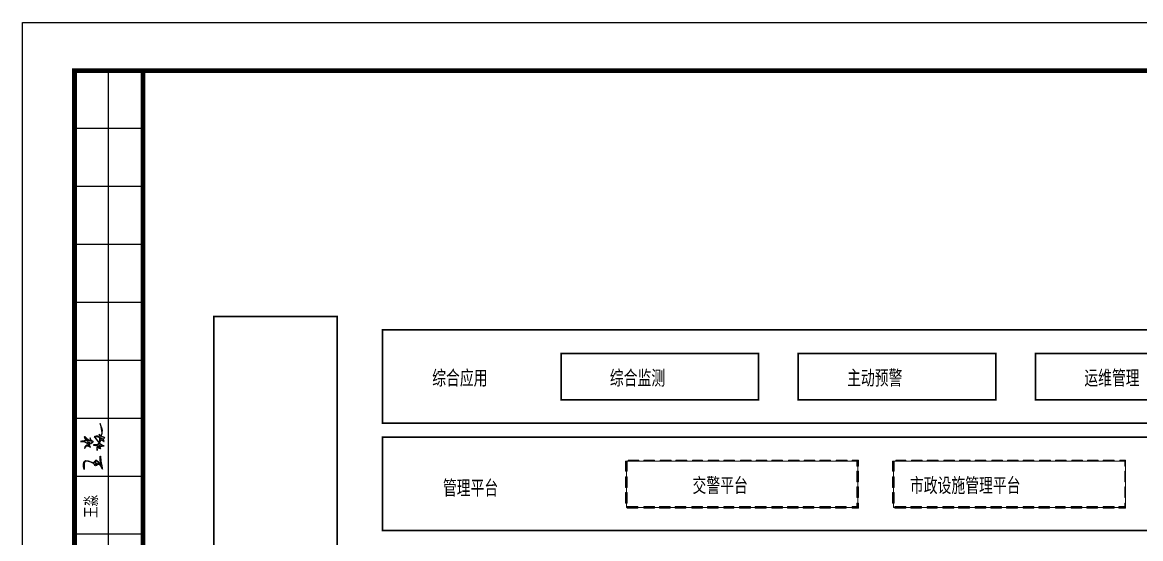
# Model space of a CAD drawing. Header units: millimetres. Extents: x 2630 to 3503, y 1668 to 1965.
# Drawn here: x 2630 to 2861.5, y 1858.4 to 1965.3 of the extents above; entities that cross this region are included whole.
import ezdxf

# ---------------------------------------------------------------- set-up
doc = ezdxf.new("R2010")
doc.units = ezdxf.units.MM
doc.styles.get("Standard").update_dxf_attribs({"font": '', "width": 0.7})
doc.styles.add('WMF-宋体1', font='', dxfattribs={"width": 0.7})
doc.styles.get('Standard').set_extended_font_data('仿宋_GB2312')
doc.styles.get('WMF-宋体1').set_extended_font_data('仿宋_GB2312')

# ---------------------------------------------------------------- blocks, each defined once
blk = doc.blocks.new('王淼')
h = blk.add_hatch(color=256)
h.dxf.hatch_style = 1
edge = h.paths.add_edge_path()
edge.add_spline(control_points=[(-0.222, 0.151), (-0.238, 0.211), (-0.376, 0.198), (-0.439, 0.148)], knot_values=[0, 0, 0, 0, 1, 1, 1, 1], degree=3, periodic=0)
edge.add_spline(control_points=[(-0.439, 0.148), (-0.447, 0.141), (-0.42, 0.153), (-0.409, 0.155)], knot_values=[0, 0, 0, 0, 1, 1, 1, 1], degree=3, periodic=0)
edge.add_spline(control_points=[(-0.409, 0.155), (-0.398, 0.158), (-0.388, 0.16), (-0.379, 0.162)], knot_values=[0, 0, 0, 0, 1, 1, 1, 1], degree=3, periodic=0)
edge.add_spline(control_points=[(-0.379, 0.162), (-0.334, 0.172), (-0.258, 0.198), (-0.242, 0.16)], knot_values=[0, 0, 0, 0, 1, 1, 1, 1], degree=3, periodic=0)
edge.add_spline(control_points=[(-0.242, 0.16), (-0.223, 0.116), (-0.234, 0.062), (-0.243, 0.013)], knot_values=[0, 0, 0, 0, 1, 1, 1, 1], degree=3, periodic=0)
edge.add_spline(control_points=[(-0.243, 0.013), (-0.253, -0.052), (-0.274, -0.063), (-0.297, -0.084)], knot_values=[0, 0, 0, 0, 1, 1, 1, 1], degree=3, periodic=0)
edge.add_spline(control_points=[(-0.297, -0.084), (-0.315, -0.101), (-0.273, -0.136), (-0.259, -0.16)], knot_values=[0, 0, 0, 0, 1, 1, 1, 1], degree=3, periodic=0)
edge.add_spline(control_points=[(-0.259, -0.16), (-0.255, -0.167), (-0.259, -0.177), (-0.252, -0.173)], knot_values=[0, 0, 0, 0, 1, 1, 1, 1], degree=3, periodic=0)
edge.add_spline(control_points=[(-0.252, -0.173), (-0.243, -0.166), (-0.25, -0.017), (-0.176, -0.091)], knot_values=[0, 0, 0, 0, 1, 1, 1, 1], degree=3, periodic=0)
edge.add_spline(control_points=[(-0.176, -0.091), (-0.171, -0.096), (-0.182, -0.105), (-0.186, -0.112)], knot_values=[0, 0, 0, 0, 1, 1, 1, 1], degree=3, periodic=0)
edge.add_spline(control_points=[(-0.186, -0.112), (-0.193, -0.125), (-0.198, -0.133), (-0.208, -0.146)], knot_values=[0, 0, 0, 0, 1, 1, 1, 1], degree=3, periodic=0)
edge.add_spline(control_points=[(-0.208, -0.146), (-0.243, -0.193), (-0.393, -0.291), (-0.336, -0.268)], knot_values=[0, 0, 0, 0, 1, 1, 1, 1], degree=3, periodic=0)
edge.add_spline(control_points=[(-0.336, -0.268), (-0.151, -0.191), (-0.053, -0.176), (-0.059, -0.165)], knot_values=[0, 0, 0, 0, 1, 1, 1, 1], degree=3, periodic=0)
edge.add_spline(control_points=[(-0.059, -0.165), (-0.066, -0.152), (-0.233, -0.21), (-0.246, -0.213)], knot_values=[0, 0, 0, 0, 1, 1, 1, 1], degree=3, periodic=0)
edge.add_spline(control_points=[(-0.246, -0.213), (-0.298, -0.225), (-0.185, -0.141), (-0.166, -0.098)], knot_values=[0, 0, 0, 0, 1, 1, 1, 1], degree=3, periodic=0)
edge.add_spline(control_points=[(-0.166, -0.098), (-0.157, -0.078), (-0.204, -0.062), (-0.229, -0.054)], knot_values=[0, 0, 0, 0, 1, 1, 1, 1], degree=3, periodic=0)
edge.add_spline(control_points=[(-0.229, -0.054), (-0.259, -0.043), (-0.203, 0.081), (-0.222, 0.151)], knot_values=[0, 0, 0, 0, 1, 1, 1, 1], degree=3, periodic=0)
edge = h.paths.add_edge_path(flags=16)
edge.add_spline(control_points=[(-0.274, -0.099), (-0.272, -0.091), (-0.255, -0.076), (-0.256, -0.085)], knot_values=[0, 0, 0, 0, 1, 1, 1, 1], degree=3, periodic=0)
edge.add_spline(control_points=[(-0.256, -0.085), (-0.257, -0.097), (-0.257, -0.103), (-0.258, -0.114)], knot_values=[0, 0, 0, 0, 1, 1, 1, 1], degree=3, periodic=0)
edge.add_spline(control_points=[(-0.258, -0.114), (-0.26, -0.134), (-0.259, -0.144), (-0.263, -0.134)], knot_values=[0, 0, 0, 0, 1, 1, 1, 1], degree=3, periodic=0)
edge.add_spline(control_points=[(-0.263, -0.134), (-0.266, -0.124), (-0.277, -0.112), (-0.274, -0.099)], knot_values=[0, 0, 0, 0, 1, 1, 1, 1], degree=3, periodic=0)
edge = h.paths.add_edge_path()
edge.add_spline(control_points=[(0.2, 0.349), (0.222, 0.222), (0.165, 0.128), (0.143, 0.139)], knot_values=[0, 0, 0, 0, 1, 1, 1, 1], degree=3, periodic=0)
edge.add_spline(control_points=[(0.143, 0.139), (0.133, 0.143), (0.15, 0.15), (0.14, 0.194)], knot_values=[0, 0, 0, 0, 1, 1, 1, 1], degree=3, periodic=0)
edge.add_spline(control_points=[(0.14, 0.194), (0.133, 0.223), (0.038, 0.248), (0.06, 0.228)], knot_values=[0, 0, 0, 0, 1, 1, 1, 1], degree=3, periodic=0)
edge.add_spline(control_points=[(0.06, 0.228), (0.075, 0.215), (0.1, 0.217), (0.114, 0.202)], knot_values=[0, 0, 0, 0, 1, 1, 1, 1], degree=3, periodic=0)
edge.add_spline(control_points=[(0.114, 0.202), (0.149, 0.166), (0.087, 0.078), (0.113, 0.098)], knot_values=[0, 0, 0, 0, 1, 1, 1, 1], degree=3, periodic=0)
edge.add_spline(control_points=[(0.113, 0.098), (0.123, 0.107), (0.169, 0.155), (0.174, 0.145)], knot_values=[0, 0, 0, 0, 1, 1, 1, 1], degree=3, periodic=0)
edge.add_spline(control_points=[(0.174, 0.145), (0.202, 0.093), (0.25, 0.053), (0.255, 0.061)], knot_values=[0, 0, 0, 0, 1, 1, 1, 1], degree=3, periodic=0)
edge.add_spline(control_points=[(0.255, 0.061), (0.261, 0.073), (0.254, 0.067), (0.261, 0.098)], knot_values=[0, 0, 0, 0, 1, 1, 1, 1], degree=3, periodic=0)
edge.add_spline(control_points=[(0.261, 0.098), (0.267, 0.126), (0.346, 0.15), (0.318, 0.149)], knot_values=[0, 0, 0, 0, 1, 1, 1, 1], degree=3, periodic=0)
edge.add_spline(control_points=[(0.318, 0.149), (0.304, 0.149), (0.246, 0.116), (0.251, 0.131)], knot_values=[0, 0, 0, 0, 1, 1, 1, 1], degree=3, periodic=0)
edge.add_spline(control_points=[(0.251, 0.131), (0.279, 0.225), (0.346, 0.277), (0.324, 0.287)], knot_values=[0, 0, 0, 0, 1, 1, 1, 1], degree=3, periodic=0)
edge.add_spline(control_points=[(0.324, 0.287), (0.313, 0.291), (0.301, 0.272), (0.26, 0.248)], knot_values=[0, 0, 0, 0, 1, 1, 1, 1], degree=3, periodic=0)
edge.add_spline(control_points=[(0.26, 0.248), (0.252, 0.243), (0.238, 0.23), (0.236, 0.237)], knot_values=[0, 0, 0, 0, 1, 1, 1, 1], degree=3, periodic=0)
edge.add_spline(control_points=[(0.236, 0.237), (0.226, 0.277), (0.193, 0.389), (0.2, 0.349)], knot_values=[0, 0, 0, 0, 1, 1, 1, 1], degree=3, periodic=0)
edge = h.paths.add_edge_path(flags=16)
edge.add_spline(control_points=[(0.211, 0.186), (0.216, 0.19), (0.222, 0.189), (0.221, 0.182)], knot_values=[0, 0, 0, 0, 1, 1, 1, 1], degree=3, periodic=0)
edge.add_spline(control_points=[(0.221, 0.182), (0.22, 0.166), (0.218, 0.16), (0.213, 0.145)], knot_values=[0, 0, 0, 0, 1, 1, 1, 1], degree=3, periodic=0)
edge.add_spline(control_points=[(0.213, 0.145), (0.211, 0.136), (0.185, 0.151), (0.185, 0.16)], knot_values=[0, 0, 0, 0, 1, 1, 1, 1], degree=3, periodic=0)
edge.add_spline(control_points=[(0.185, 0.16), (0.186, 0.17), (0.204, 0.178), (0.211, 0.186)], knot_values=[0, 0, 0, 0, 1, 1, 1, 1], degree=3, periodic=0)
edge = h.paths.add_edge_path(flags=16)
edge.add_spline(control_points=[(0.243, 0.212), (0.246, 0.222), (0.3, 0.274), (0.309, 0.264)], knot_values=[0, 0, 0, 0, 1, 1, 1, 1], degree=3, periodic=0)
edge.add_spline(control_points=[(0.309, 0.264), (0.316, 0.255), (0.266, 0.202), (0.26, 0.194)], knot_values=[0, 0, 0, 0, 1, 1, 1, 1], degree=3, periodic=0)
edge.add_spline(control_points=[(0.26, 0.194), (0.255, 0.187), (0.243, 0.167), (0.243, 0.177)], knot_values=[0, 0, 0, 0, 1, 1, 1, 1], degree=3, periodic=0)
edge.add_spline(control_points=[(0.243, 0.177), (0.243, 0.189), (0.24, 0.2), (0.243, 0.212)], knot_values=[0, 0, 0, 0, 1, 1, 1, 1], degree=3, periodic=0)
edge = h.paths.add_edge_path(flags=16)
edge.add_spline(control_points=[(0.232, 0.1), (0.23, 0.111), (0.238, 0.096), (0.24, 0.089)], knot_values=[0, 0, 0, 0, 1, 1, 1, 1], degree=3, periodic=0)
edge.add_spline(control_points=[(0.24, 0.089), (0.242, 0.081), (0.232, 0.093), (0.232, 0.1)], knot_values=[0, 0, 0, 0, 1, 1, 1, 1], degree=3, periodic=0)
edge = h.paths.add_edge_path()
edge.add_spline(control_points=[(0.171, 0.038), (0.174, -0.046), (0.166, -0.106), (0.15, -0.104)], knot_values=[0, 0, 0, 0, 1, 1, 1, 1], degree=3, periodic=0)
edge.add_spline(control_points=[(0.15, -0.104), (0.142, -0.104), (0.15, -0.088), (0.149, -0.077)], knot_values=[0, 0, 0, 0, 1, 1, 1, 1], degree=3, periodic=0)
edge.add_spline(control_points=[(0.149, -0.077), (0.148, -0.052), (0.148, -0.06), (0.14, -0.057)], knot_values=[0, 0, 0, 0, 1, 1, 1, 1], degree=3, periodic=0)
edge.add_spline(control_points=[(0.14, -0.057), (0.119, -0.049), (0.089, -0.063), (0.061, -0.074)], knot_values=[0, 0, 0, 0, 1, 1, 1, 1], degree=3, periodic=0)
edge.add_spline(control_points=[(0.061, -0.074), (0.071, -0.072), (0.14, -0.047), (0.138, -0.06)], knot_values=[0, 0, 0, 0, 1, 1, 1, 1], degree=3, periodic=0)
edge.add_spline(control_points=[(0.138, -0.06), (0.137, -0.071), (0.11, -0.152), (0.121, -0.148)], knot_values=[0, 0, 0, 0, 1, 1, 1, 1], degree=3, periodic=0)
edge.add_spline(control_points=[(0.121, -0.148), (0.131, -0.144), (0.18, -0.084), (0.182, -0.098)], knot_values=[0, 0, 0, 0, 1, 1, 1, 1], degree=3, periodic=0)
edge.add_spline(control_points=[(0.182, -0.098), (0.184, -0.109), (0.185, -0.115), (0.187, -0.129)], knot_values=[0, 0, 0, 0, 1, 1, 1, 1], degree=3, periodic=0)
edge.add_spline(control_points=[(0.187, -0.129), (0.189, -0.137), (0.18, -0.126), (0.175, -0.119)], knot_values=[0, 0, 0, 0, 1, 1, 1, 1], degree=3, periodic=0)
edge.add_spline(control_points=[(0.175, -0.119), (0.168, -0.112), (0.17, -0.113), (0.177, -0.138)], knot_values=[0, 0, 0, 0, 1, 1, 1, 1], degree=3, periodic=0)
edge.add_spline(control_points=[(0.177, -0.138), (0.181, -0.15), (0.183, -0.16), (0.186, -0.171)], knot_values=[0, 0, 0, 0, 1, 1, 1, 1], degree=3, periodic=0)
edge.add_spline(control_points=[(0.186, -0.171), (0.189, -0.18), (0.192, -0.19), (0.194, -0.2)], knot_values=[0, 0, 0, 0, 1, 1, 1, 1], degree=3, periodic=0)
edge.add_spline(control_points=[(0.194, -0.2), (0.201, -0.222), (0.199, -0.22), (0.2, -0.21)], knot_values=[0, 0, 0, 0, 1, 1, 1, 1], degree=3, periodic=0)
edge.add_spline(control_points=[(0.2, -0.21), (0.208, -0.121), (0.217, -0.123), (0.322, -0.008)], knot_values=[0, 0, 0, 0, 1, 1, 1, 1], degree=3, periodic=0)
edge.add_spline(control_points=[(0.322, -0.008), (0.33, 0), (0.359, 0.047), (0.369, 0.04)], knot_values=[0, 0, 0, 0, 1, 1, 1, 1], degree=3, periodic=0)
edge.add_spline(control_points=[(0.369, 0.04), (0.388, 0.027), (0.388, -0.073), (0.363, -0.125)], knot_values=[0, 0, 0, 0, 1, 1, 1, 1], degree=3, periodic=0)
edge.add_spline(control_points=[(0.363, -0.125), (0.359, -0.134), (0.36, -0.107), (0.358, -0.099)], knot_values=[0, 0, 0, 0, 1, 1, 1, 1], degree=3, periodic=0)
edge.add_spline(control_points=[(0.358, -0.099), (0.356, -0.09), (0.358, -0.074), (0.351, -0.075)], knot_values=[0, 0, 0, 0, 1, 1, 1, 1], degree=3, periodic=0)
edge.add_spline(control_points=[(0.351, -0.075), (0.341, -0.076), (0.258, -0.086), (0.264, -0.096)], knot_values=[0, 0, 0, 0, 1, 1, 1, 1], degree=3, periodic=0)
edge.add_spline(control_points=[(0.264, -0.096), (0.269, -0.106), (0.276, -0.092), (0.324, -0.118)], knot_values=[0, 0, 0, 0, 1, 1, 1, 1], degree=3, periodic=0)
edge.add_spline(control_points=[(0.324, -0.118), (0.344, -0.129), (0.279, -0.207), (0.304, -0.197)], knot_values=[0, 0, 0, 0, 1, 1, 1, 1], degree=3, periodic=0)
edge.add_spline(control_points=[(0.304, -0.197), (0.315, -0.193), (0.323, -0.182), (0.354, -0.158)], knot_values=[0, 0, 0, 0, 1, 1, 1, 1], degree=3, periodic=0)
edge.add_spline(control_points=[(0.354, -0.158), (0.364, -0.149), (0.379, -0.183), (0.386, -0.193)], knot_values=[0, 0, 0, 0, 1, 1, 1, 1], degree=3, periodic=0)
edge.add_spline(control_points=[(0.386, -0.193), (0.397, -0.207), (0.399, -0.131), (0.401, -0.12)], knot_values=[0, 0, 0, 0, 1, 1, 1, 1], degree=3, periodic=0)
edge.add_spline(control_points=[(0.401, -0.12), (0.405, -0.098), (0.492, -0.123), (0.546, -0.106)], knot_values=[0, 0, 0, 0, 1, 1, 1, 1], degree=3, periodic=0)
edge.add_spline(control_points=[(0.546, -0.106), (0.599, -0.089), (0.747, -0.002), (0.694, -0.024)], knot_values=[0, 0, 0, 0, 1, 1, 1, 1], degree=3, periodic=0)
edge.add_spline(control_points=[(0.694, -0.024), (0.52, -0.097), (0.446, -0.128), (0.422, -0.09)], knot_values=[0, 0, 0, 0, 1, 1, 1, 1], degree=3, periodic=0)
edge.add_spline(control_points=[(0.422, -0.09), (0.412, -0.074), (0.466, -0.027), (0.447, -0.037)], knot_values=[0, 0, 0, 0, 1, 1, 1, 1], degree=3, periodic=0)
edge.add_spline(control_points=[(0.447, -0.037), (0.438, -0.042), (0.438, -0.047), (0.42, -0.066)], knot_values=[0, 0, 0, 0, 1, 1, 1, 1], degree=3, periodic=0)
edge.add_spline(control_points=[(0.42, -0.066), (0.414, -0.073), (0.4, -0.093), (0.4, -0.084)], knot_values=[0, 0, 0, 0, 1, 1, 1, 1], degree=3, periodic=0)
edge.add_spline(control_points=[(0.4, -0.084), (0.396, -0.006), (0.377, 0.061), (0.368, 0.056)], knot_values=[0, 0, 0, 0, 1, 1, 1, 1], degree=3, periodic=0)
edge.add_spline(control_points=[(0.368, 0.056), (0.358, 0.051), (0.306, -0.018), (0.221, -0.114)], knot_values=[0, 0, 0, 0, 1, 1, 1, 1], degree=3, periodic=0)
edge.add_spline(control_points=[(0.221, -0.114), (0.222, -0.095), (0.226, -0.052), (0.212, -0.058)], knot_values=[0, 0, 0, 0, 1, 1, 1, 1], degree=3, periodic=0)
edge.add_spline(control_points=[(0.212, -0.058), (0.185, -0.069), (0.17, 0.074), (0.171, 0.038)], knot_values=[0, 0, 0, 0, 1, 1, 1, 1], degree=3, periodic=0)
edge = h.paths.add_edge_path(flags=16)
edge.add_spline(control_points=[(0.204, -0.089), (0.208, -0.075), (0.22, -0.056), (0.211, -0.082)], knot_values=[0, 0, 0, 0, 1, 1, 1, 1], degree=3, periodic=0)
edge.add_spline(control_points=[(0.211, -0.082), (0.209, -0.087), (0.203, -0.093), (0.204, -0.089)], knot_values=[0, 0, 0, 0, 1, 1, 1, 1], degree=3, periodic=0)
edge = h.paths.add_edge_path(flags=16)
edge.add_spline(control_points=[(0.318, -0.094), (0.316, -0.085), (0.35, -0.083), (0.349, -0.091)], knot_values=[0, 0, 0, 0, 1, 1, 1, 1], degree=3, periodic=0)
edge.add_spline(control_points=[(0.349, -0.091), (0.349, -0.103), (0.32, -0.106), (0.318, -0.094)], knot_values=[0, 0, 0, 0, 1, 1, 1, 1], degree=3, periodic=0)
for points in [[(0.2, 0.349), (0.222, 0.222), (0.165, 0.128), (0.143, 0.139)], [(0.236, 0.237), (0.226, 0.277), (0.193, 0.389), (0.2, 0.349)], [(0.243, 0.212), (0.246, 0.222), (0.3, 0.274), (0.309, 0.264)], [(0.251, 0.131), (0.279, 0.225), (0.346, 0.277), (0.324, 0.287)], [(0.324, 0.287), (0.313, 0.291), (0.301, 0.272), (0.26, 0.248)], [(-0.409, 0.155), (-0.42, 0.153), (-0.447, 0.141), (-0.439, 0.148)], [(-0.439, 0.148), (-0.376, 0.198), (-0.238, 0.211), (-0.222, 0.151)], [(-0.379, 0.162), (-0.388, 0.16), (-0.398, 0.158), (-0.409, 0.155)], [(-0.242, 0.16), (-0.258, 0.198), (-0.334, 0.172), (-0.379, 0.162)], [(-0.297, -0.084), (-0.274, -0.063), (-0.253, -0.052), (-0.243, 0.013)], [(-0.222, 0.151), (-0.203, 0.081), (-0.259, -0.043), (-0.229, -0.054)], [(-0.243, 0.013), (-0.234, 0.062), (-0.223, 0.116), (-0.242, 0.16)], [(0.14, 0.194), (0.133, 0.223), (0.038, 0.248), (0.06, 0.228)], [(0.06, 0.228), (0.075, 0.215), (0.1, 0.217), (0.114, 0.202)], [(0.114, 0.202), (0.149, 0.166), (0.087, 0.078), (0.113, 0.098)], [(0.113, 0.098), (0.123, 0.107), (0.169, 0.155), (0.174, 0.145)], [(0.143, 0.139), (0.133, 0.143), (0.15, 0.15), (0.14, 0.194)], [(0.171, 0.038), (0.174, -0.046), (0.166, -0.106), (0.15, -0.104)], [(0.212, -0.058), (0.185, -0.069), (0.17, 0.074), (0.171, 0.038)], [(0.174, 0.145), (0.202, 0.093), (0.25, 0.053), (0.255, 0.061)], [(0.185, 0.16), (0.186, 0.17), (0.204, 0.178), (0.211, 0.186)], [(0.213, 0.145), (0.211, 0.136), (0.185, 0.151), (0.185, 0.16)], [(0.211, 0.186), (0.216, 0.19), (0.222, 0.189), (0.221, 0.182)], [(0.221, 0.182), (0.22, 0.166), (0.218, 0.16), (0.213, 0.145)], [(0.368, 0.056), (0.358, 0.051), (0.306, -0.018), (0.221, -0.114)], [(0.223, 0.122), (0.223, 0.122), (0.223, 0.122), (0.223, 0.122)], [(0.24, 0.089), (0.238, 0.096), (0.23, 0.111), (0.232, 0.1)], [(0.232, 0.1), (0.232, 0.093), (0.242, 0.081), (0.24, 0.089)], [(0.26, 0.248), (0.252, 0.243), (0.238, 0.23), (0.236, 0.237)], [(0.243, 0.177), (0.243, 0.189), (0.24, 0.2), (0.243, 0.212)], [(0.26, 0.194), (0.255, 0.187), (0.243, 0.167), (0.243, 0.177)], [(0.318, 0.149), (0.304, 0.149), (0.246, 0.116), (0.251, 0.131)], [(0.255, 0.061), (0.261, 0.073), (0.254, 0.067), (0.261, 0.098)], [(0.309, 0.264), (0.316, 0.255), (0.266, 0.202), (0.26, 0.194)], [(0.261, 0.098), (0.267, 0.126), (0.346, 0.15), (0.318, 0.149)], [(0.322, -0.008), (0.33, 0), (0.359, 0.047), (0.369, 0.04)], [(0.369, 0.04), (0.388, 0.027), (0.388, -0.073), (0.363, -0.125)], [(0.4, -0.084), (0.396, -0.006), (0.377, 0.061), (0.368, 0.056)], [(-0.336, -0.268), (-0.393, -0.291), (-0.243, -0.193), (-0.208, -0.146)], [(-0.059, -0.165), (-0.053, -0.176), (-0.151, -0.191), (-0.336, -0.268)], [(-0.259, -0.16), (-0.273, -0.136), (-0.315, -0.101), (-0.297, -0.084)], [(-0.166, -0.098), (-0.185, -0.141), (-0.298, -0.225), (-0.246, -0.213)], [(-0.263, -0.134), (-0.266, -0.124), (-0.277, -0.112), (-0.274, -0.099)], [(-0.274, -0.099), (-0.272, -0.091), (-0.255, -0.076), (-0.256, -0.085)], [(-0.258, -0.114), (-0.26, -0.134), (-0.259, -0.144), (-0.263, -0.134)], [(-0.252, -0.173), (-0.259, -0.177), (-0.255, -0.167), (-0.259, -0.16)], [(-0.256, -0.085), (-0.257, -0.097), (-0.257, -0.103), (-0.258, -0.114)], [(-0.176, -0.091), (-0.25, -0.017), (-0.243, -0.166), (-0.252, -0.173)], [(-0.246, -0.213), (-0.233, -0.21), (-0.066, -0.152), (-0.059, -0.165)], [(-0.229, -0.054), (-0.204, -0.062), (-0.157, -0.078), (-0.166, -0.098)], [(-0.208, -0.146), (-0.198, -0.133), (-0.193, -0.125), (-0.186, -0.112)], [(-0.186, -0.112), (-0.182, -0.105), (-0.171, -0.096), (-0.176, -0.091)], [(0.061, -0.074), (0.071, -0.072), (0.14, -0.047), (0.138, -0.06)], [(0.14, -0.057), (0.119, -0.049), (0.089, -0.063), (0.061, -0.074)], [(0.138, -0.06), (0.137, -0.071), (0.11, -0.152), (0.121, -0.148)], [(0.121, -0.148), (0.131, -0.144), (0.18, -0.084), (0.182, -0.098)], [(0.149, -0.077), (0.148, -0.052), (0.148, -0.06), (0.14, -0.057)], [(0.15, -0.104), (0.142, -0.104), (0.15, -0.088), (0.149, -0.077)], [(0.175, -0.119), (0.168, -0.112), (0.17, -0.113), (0.177, -0.138)], [(0.187, -0.129), (0.189, -0.137), (0.18, -0.126), (0.175, -0.119)], [(0.177, -0.138), (0.181, -0.15), (0.183, -0.16), (0.186, -0.171)], [(0.182, -0.098), (0.184, -0.109), (0.185, -0.115), (0.187, -0.129)], [(0.186, -0.171), (0.189, -0.18), (0.192, -0.19), (0.194, -0.2)], [(0.194, -0.2), (0.201, -0.222), (0.199, -0.22), (0.2, -0.21)], [(0.2, -0.21), (0.208, -0.121), (0.217, -0.123), (0.322, -0.008)], [(0.211, -0.082), (0.209, -0.087), (0.203, -0.093), (0.204, -0.089)], [(0.204, -0.089), (0.208, -0.075), (0.22, -0.056), (0.211, -0.082)], [(0.221, -0.114), (0.222, -0.095), (0.226, -0.052), (0.212, -0.058)], [(0.351, -0.075), (0.341, -0.076), (0.258, -0.086), (0.264, -0.096)], [(0.264, -0.096), (0.269, -0.106), (0.276, -0.092), (0.324, -0.118)], [(0.324, -0.118), (0.344, -0.129), (0.279, -0.207), (0.304, -0.197)], [(0.304, -0.197), (0.315, -0.193), (0.323, -0.182), (0.354, -0.158)], [(0.349, -0.091), (0.35, -0.083), (0.316, -0.085), (0.318, -0.094)], [(0.318, -0.094), (0.32, -0.106), (0.349, -0.103), (0.349, -0.091)], [(0.358, -0.099), (0.356, -0.09), (0.358, -0.074), (0.351, -0.075)], [(0.354, -0.158), (0.364, -0.149), (0.379, -0.183), (0.386, -0.193)], [(0.363, -0.125), (0.359, -0.134), (0.36, -0.107), (0.358, -0.099)], [(0.373, -0.141), (0.373, -0.141), (0.373, -0.141), (0.373, -0.141)], [(0.386, -0.193), (0.397, -0.207), (0.399, -0.131), (0.401, -0.12)], [(0.42, -0.066), (0.414, -0.073), (0.4, -0.093), (0.4, -0.084)], [(0.401, -0.12), (0.405, -0.098), (0.492, -0.123), (0.546, -0.106)], [(0.422, -0.09), (0.412, -0.074), (0.466, -0.027), (0.447, -0.037)], [(0.447, -0.037), (0.438, -0.042), (0.438, -0.047), (0.42, -0.066)], [(0.694, -0.024), (0.52, -0.097), (0.446, -0.128), (0.422, -0.09)], [(0.546, -0.106), (0.599, -0.089), (0.747, -0.002), (0.694, -0.024)]]:
    blk.add_open_spline(points, degree=3)
blk = doc.blocks.new('tk')
for p, q in [((17.8, -10), (17.8, -262)), ((25, -22), (10.8, -22)), ((25, -34), (10.8, -34)), ((25, -46), (10.8, -46)), ((25, -58), (10.8, -58)), ((25, -70), (10.8, -70)), ((25, -82), (10.8, -82)), ((25, -94), (10.8, -94)), ((25, -106), (10.8, -106))]:
    blk.add_line(p, q)
at = {"color": 7, "true_color": 0xffffff, "flags": 128}
blk.add_lwpolyline([(420, -297), (0, -297), (0, 0), (420, 0)], close=True, dxfattribs=at)
at = {"const_width": 1}
blk.add_lwpolyline([(25, -287), (10.8, -287), (10.8, -10), (25, -10)], dxfattribs=at)
at = {"const_width": 1, "flags": 128}
blk.add_lwpolyline([(410, -10), (25, -10), (25, -287), (410, -287)], close=True, dxfattribs=at)
at = {"xscale": 8.748000000000001, "yscale": 8.748000000000001, "zscale": 8.748000000000001, "rotation": 79.49362097480713}
blk.add_blockref('王淼', (14.79, -89.05), dxfattribs=at)
at = {"insert": (12.92, -102.61), "char_height": 2.5, "width": 5.2251, "attachment_point": 1, "rotation": 90}
blk.add_mtext('王淼', dxfattribs=at)

msp = doc.modelspace()

# ---------------------------------------------------------------- linework, layer by layer
at = {"color": 7, "lineweight": 0, "const_width": 0.342}
for points in [[(2669.63, 1747.96), (2695.13, 1747.96), (2695.13, 1904.4), (2669.63, 1904.4), (2669.63, 1747.96)], [(2704.55, 1882.32), (2984.91, 1882.32), (2984.91, 1901.66), (2704.55, 1901.66), (2704.55, 1882.32)], [(2741.52, 1887.11), (2782.42, 1887.11), (2782.42, 1896.7), (2741.52, 1896.7), (2741.52, 1887.11)], [(2790.64, 1887.11), (2831.55, 1887.11), (2831.55, 1896.7), (2790.64, 1896.7), (2790.64, 1887.11)], [(2839.76, 1887.11), (2880.67, 1887.11), (2880.67, 1896.7), (2839.76, 1896.7), (2839.76, 1887.11)], [(2704.55, 1860.07), (2984.91, 1860.07), (2984.91, 1879.41), (2704.55, 1879.41), (2704.55, 1860.07)]]:
    msp.add_lwpolyline(points, close=True, dxfattribs=at)
at = {"color": 7, "lineweight": 0}
for points in [[(2669.63, 1904.4), (2669.63, 1747.96), (2695.13, 1747.96), (2695.13, 1904.4), (2669.63, 1904.4)], [(2704.55, 1901.66), (2704.55, 1882.32), (2984.91, 1882.32), (2984.91, 1901.66), (2704.55, 1901.66)], [(2741.52, 1896.7), (2741.52, 1887.11), (2782.42, 1887.11), (2782.42, 1896.7), (2741.52, 1896.7)], [(2790.64, 1896.7), (2790.64, 1887.11), (2831.55, 1887.11), (2831.55, 1896.7), (2790.64, 1896.7)], [(2839.76, 1896.7), (2839.76, 1887.11), (2880.67, 1887.11), (2880.67, 1896.7), (2839.76, 1896.7)], [(2704.55, 1879.41), (2704.55, 1860.07), (2984.91, 1860.07), (2984.91, 1879.41), (2704.55, 1879.41)], [(2755.21, 1874.45), (2755.21, 1872.39), (2754.87, 1872.39), (2754.87, 1874.45), (2755.21, 1874.45)], [(2755.04, 1874.45), (2755.04, 1864.86), (2802.96, 1864.86), (2802.96, 1874.45), (2755.04, 1874.45)], [(2757.61, 1874.45), (2755.38, 1874.45), (2755.38, 1874.62), (2757.61, 1874.62), (2757.61, 1874.45)], [(2760.86, 1874.45), (2758.63, 1874.45), (2758.63, 1874.62), (2760.86, 1874.62), (2760.86, 1874.45)], [(2764.28, 1874.45), (2762.06, 1874.45), (2762.06, 1874.62), (2764.28, 1874.62), (2764.28, 1874.45)], [(2767.53, 1874.45), (2765.31, 1874.45), (2765.31, 1874.62), (2767.53, 1874.62), (2767.53, 1874.45)], [(2770.78, 1874.45), (2768.73, 1874.45), (2768.73, 1874.62), (2770.78, 1874.62), (2770.78, 1874.45)], [(2774.21, 1874.45), (2771.98, 1874.45), (2771.98, 1874.62), (2774.21, 1874.62), (2774.21, 1874.45)], [(2777.46, 1874.45), (2775.23, 1874.45), (2775.23, 1874.62), (2777.46, 1874.62), (2777.46, 1874.45)], [(2780.88, 1874.45), (2778.66, 1874.45), (2778.66, 1874.62), (2780.88, 1874.62), (2780.88, 1874.45)], [(2784.14, 1874.45), (2781.91, 1874.45), (2781.91, 1874.62), (2784.14, 1874.62), (2784.14, 1874.45)], [(2787.39, 1874.45), (2785.16, 1874.45), (2785.16, 1874.62), (2787.39, 1874.62), (2787.39, 1874.45)], [(2790.81, 1874.45), (2788.59, 1874.45), (2788.59, 1874.62), (2790.81, 1874.62), (2790.81, 1874.45)], [(2794.06, 1874.45), (2791.84, 1874.45), (2791.84, 1874.62), (2794.06, 1874.62), (2794.06, 1874.45)], [(2797.31, 1874.45), (2795.09, 1874.45), (2795.09, 1874.62), (2797.31, 1874.62), (2797.31, 1874.45)], [(2800.74, 1874.45), (2798.51, 1874.45), (2798.51, 1874.62), (2800.74, 1874.62), (2800.74, 1874.45)], [(2802.79, 1873.42), (2802.79, 1874.45), (2802.96, 1874.45), (2801.76, 1874.45), (2801.76, 1874.62), (2803.13, 1874.62), (2803.13, 1873.42), (2802.79, 1873.42)], [(2810.49, 1874.45), (2810.49, 1872.39), (2810.15, 1872.39), (2810.15, 1874.45), (2810.49, 1874.45)], [(2810.32, 1874.45), (2810.32, 1864.86), (2858.42, 1864.86), (2858.42, 1874.45), (2810.32, 1874.45)], [(2812.89, 1874.45), (2810.84, 1874.45), (2810.84, 1874.62), (2812.89, 1874.62), (2812.89, 1874.45)], [(2816.31, 1874.45), (2814.09, 1874.45), (2814.09, 1874.62), (2816.31, 1874.62), (2816.31, 1874.45)], [(2819.57, 1874.45), (2817.34, 1874.45), (2817.34, 1874.62), (2819.57, 1874.62), (2819.57, 1874.45)], [(2822.99, 1874.45), (2820.76, 1874.45), (2820.76, 1874.62), (2822.99, 1874.62), (2822.99, 1874.45)], [(2826.24, 1874.45), (2824.02, 1874.45), (2824.02, 1874.62), (2826.24, 1874.62), (2826.24, 1874.45)], [(2829.49, 1874.45), (2827.27, 1874.45), (2827.27, 1874.62), (2829.49, 1874.62), (2829.49, 1874.45)], [(2832.92, 1874.45), (2830.69, 1874.45), (2830.69, 1874.62), (2832.92, 1874.62), (2832.92, 1874.45)], [(2836.17, 1874.45), (2833.94, 1874.45), (2833.94, 1874.62), (2836.17, 1874.62), (2836.17, 1874.45)], [(2839.42, 1874.45), (2837.19, 1874.45), (2837.19, 1874.62), (2839.42, 1874.62), (2839.42, 1874.45)], [(2842.84, 1874.45), (2840.62, 1874.45), (2840.62, 1874.62), (2842.84, 1874.62), (2842.84, 1874.45)], [(2846.09, 1874.45), (2843.87, 1874.45), (2843.87, 1874.62), (2846.09, 1874.62), (2846.09, 1874.45)], [(2849.52, 1874.45), (2847.29, 1874.45), (2847.29, 1874.62), (2849.52, 1874.62), (2849.52, 1874.45)], [(2852.77, 1874.45), (2850.55, 1874.45), (2850.55, 1874.62), (2852.77, 1874.62), (2852.77, 1874.45)], [(2856.02, 1874.45), (2853.8, 1874.45), (2853.8, 1874.62), (2856.02, 1874.62), (2856.02, 1874.45)], [(2858.25, 1873.42), (2858.25, 1874.45), (2858.42, 1874.45), (2857.22, 1874.45), (2857.22, 1874.62), (2858.42, 1874.62), (2858.42, 1873.42), (2858.25, 1873.42)], [(2755.21, 1871.19), (2755.21, 1868.97), (2754.87, 1868.97), (2754.87, 1871.19), (2755.21, 1871.19)], [(2802.79, 1870.17), (2802.79, 1872.39), (2803.13, 1872.39), (2803.13, 1870.17), (2802.79, 1870.17)], [(2810.49, 1871.19), (2810.49, 1868.97), (2810.15, 1868.97), (2810.15, 1871.19), (2810.49, 1871.19)], [(2858.25, 1870.17), (2858.25, 1872.39), (2858.42, 1872.39), (2858.42, 1870.17), (2858.25, 1870.17)], [(2802.79, 1866.91), (2802.79, 1869.14), (2803.13, 1869.14), (2803.13, 1866.91), (2802.79, 1866.91)], [(2858.25, 1866.91), (2858.25, 1869.14), (2858.42, 1869.14), (2858.42, 1866.91), (2858.25, 1866.91)], [(2755.21, 1867.94), (2755.21, 1865.72), (2754.87, 1865.72), (2754.87, 1867.94), (2755.21, 1867.94)], [(2810.49, 1867.94), (2810.49, 1865.72), (2810.15, 1865.72), (2810.15, 1867.94), (2810.49, 1867.94)], [(2755.21, 1865.03), (2757.43, 1865.03), (2757.43, 1864.69), (2755.21, 1864.69), (2755.21, 1865.03)], [(2758.63, 1865.03), (2760.86, 1865.03), (2760.86, 1864.69), (2758.63, 1864.69), (2758.63, 1865.03)], [(2761.88, 1865.03), (2764.11, 1865.03), (2764.11, 1864.69), (2761.88, 1864.69), (2761.88, 1865.03)], [(2765.14, 1865.03), (2767.36, 1865.03), (2767.36, 1864.69), (2765.14, 1864.69), (2765.14, 1865.03)], [(2768.56, 1865.03), (2770.78, 1865.03), (2770.78, 1864.69), (2768.56, 1864.69), (2768.56, 1865.03)], [(2771.81, 1865.03), (2774.04, 1865.03), (2774.04, 1864.69), (2771.81, 1864.69), (2771.81, 1865.03)], [(2775.23, 1865.03), (2777.29, 1865.03), (2777.29, 1864.69), (2775.23, 1864.69), (2775.23, 1865.03)], [(2778.49, 1865.03), (2780.71, 1865.03), (2780.71, 1864.69), (2778.49, 1864.69), (2778.49, 1865.03)], [(2781.74, 1865.03), (2783.96, 1865.03), (2783.96, 1864.69), (2781.74, 1864.69), (2781.74, 1865.03)], [(2785.16, 1865.03), (2787.39, 1865.03), (2787.39, 1864.69), (2785.16, 1864.69), (2785.16, 1865.03)], [(2788.41, 1865.03), (2790.64, 1865.03), (2790.64, 1864.69), (2788.41, 1864.69), (2788.41, 1865.03)], [(2791.67, 1865.03), (2793.89, 1865.03), (2793.89, 1864.69), (2791.67, 1864.69), (2791.67, 1865.03)], [(2795.09, 1865.03), (2797.31, 1865.03), (2797.31, 1864.69), (2795.09, 1864.69), (2795.09, 1865.03)], [(2798.34, 1865.03), (2800.57, 1865.03), (2800.57, 1864.69), (2798.34, 1864.69), (2798.34, 1865.03)], [(2801.76, 1865.03), (2802.96, 1865.03), (2802.79, 1864.86), (2802.79, 1865.72), (2803.13, 1865.72), (2803.13, 1864.69), (2801.76, 1864.69), (2801.76, 1865.03)], [(2810.66, 1865.03), (2812.89, 1865.03), (2812.89, 1864.69), (2810.66, 1864.69), (2810.66, 1865.03)], [(2813.92, 1865.03), (2816.14, 1865.03), (2816.14, 1864.69), (2813.92, 1864.69), (2813.92, 1865.03)], [(2817.34, 1865.03), (2819.39, 1865.03), (2819.39, 1864.69), (2817.34, 1864.69), (2817.34, 1865.03)], [(2820.59, 1865.03), (2822.82, 1865.03), (2822.82, 1864.69), (2820.59, 1864.69), (2820.59, 1865.03)], [(2823.84, 1865.03), (2826.07, 1865.03), (2826.07, 1864.69), (2823.84, 1864.69), (2823.84, 1865.03)], [(2827.27, 1865.03), (2829.49, 1865.03), (2829.49, 1864.69), (2827.27, 1864.69), (2827.27, 1865.03)], [(2830.52, 1865.03), (2832.74, 1865.03), (2832.74, 1864.69), (2830.52, 1864.69), (2830.52, 1865.03)], [(2833.77, 1865.03), (2836, 1865.03), (2836, 1864.69), (2833.77, 1864.69), (2833.77, 1865.03)], [(2837.19, 1865.03), (2839.42, 1865.03), (2839.42, 1864.69), (2837.19, 1864.69), (2837.19, 1865.03)], [(2840.45, 1865.03), (2842.67, 1865.03), (2842.67, 1864.69), (2840.45, 1864.69), (2840.45, 1865.03)], [(2843.87, 1865.03), (2845.92, 1865.03), (2845.92, 1864.69), (2843.87, 1864.69), (2843.87, 1865.03)], [(2847.12, 1865.03), (2849.35, 1865.03), (2849.35, 1864.69), (2847.12, 1864.69), (2847.12, 1865.03)], [(2850.37, 1865.03), (2852.6, 1865.03), (2852.6, 1864.69), (2850.37, 1864.69), (2850.37, 1865.03)], [(2853.8, 1865.03), (2856.02, 1865.03), (2856.02, 1864.69), (2853.8, 1864.69), (2853.8, 1865.03)], [(2857.05, 1865.03), (2858.42, 1865.03), (2858.25, 1864.86), (2858.25, 1865.72), (2858.42, 1865.72), (2858.42, 1864.69), (2857.05, 1864.69), (2857.05, 1865.03)]]:
    msp.add_lwpolyline(points, close=True, dxfattribs=at)

# ---------------------------------------------------------------- block references
msp.add_blockref('tk', (2629.95, 1965.29))

# ---------------------------------------------------------------- texts
at = {"color": 7, "lineweight": 0, "style": 'WMF-宋体1', "width": 0.7}
for s, p in [('综合应用', (2714.82, 1890.19)), ('综合监测', (2751.61, 1890.19)), ('主动预警', (2800.74, 1890.19)), ('运维管理', (2849.86, 1890.19)), ('交警平台', (2768.73, 1867.94)), ('市政设施管理平台', (2813.75, 1867.94)), ('管理平台', (2717.04, 1867.43))]:
    msp.add_text(s, height=3, dxfattribs=at).set_placement(p)

doc.saveas('drawing.dxf')
